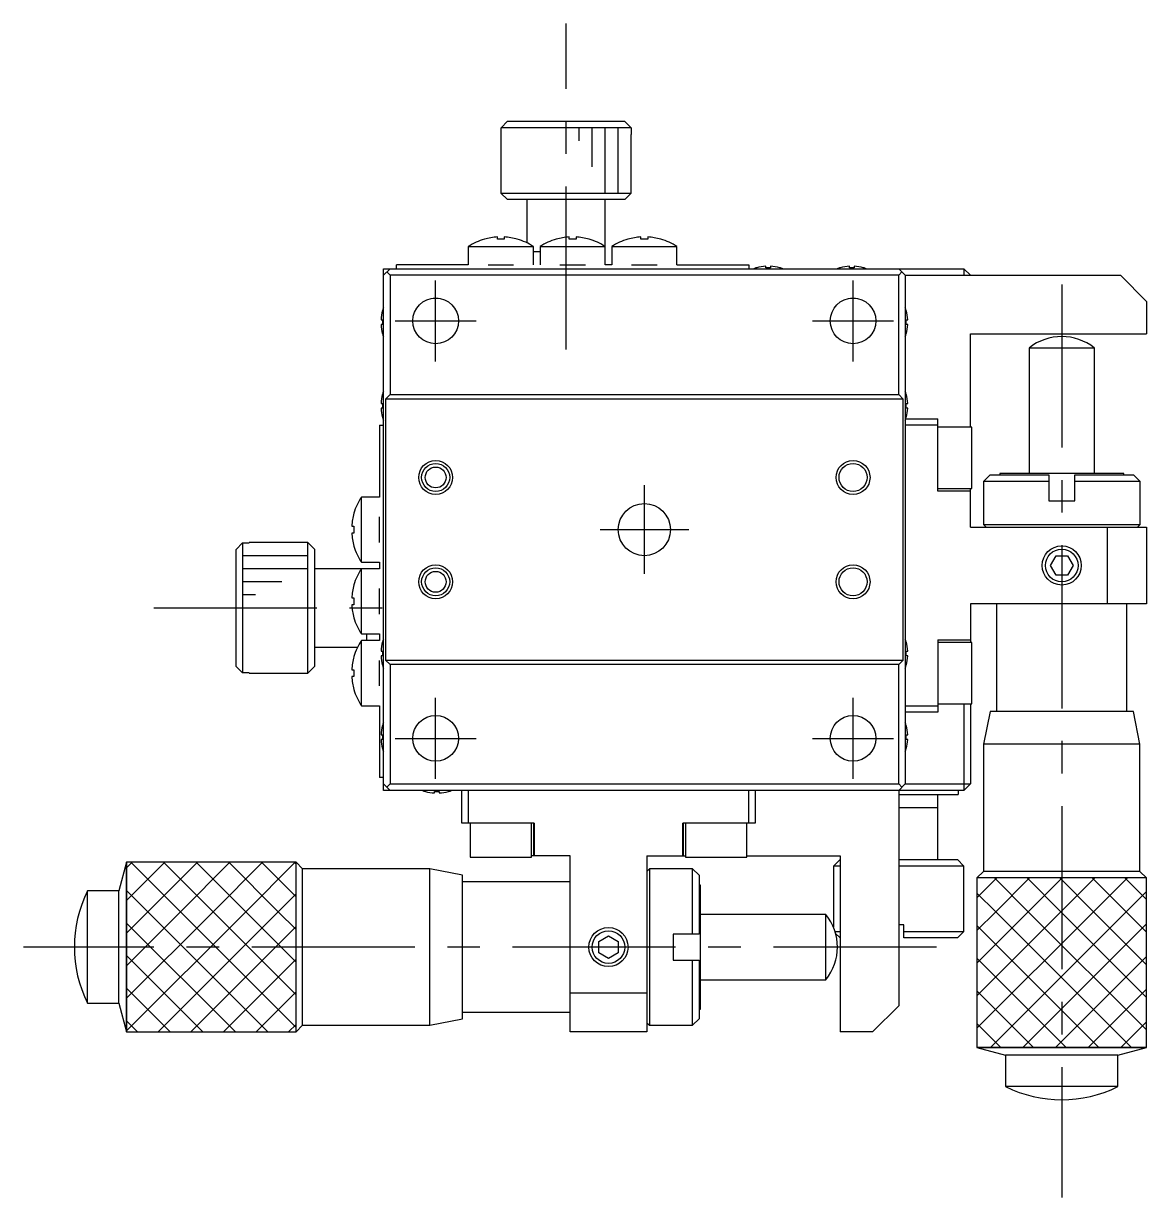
# Model space of a CAD drawing. Extents: x -214 to 398, y -1 to 455.
# Drawn here: x 311.5 to 397.6, y 191.5 to 281.5 of the extents above; entities that cross this region are included whole.
import ezdxf

# ---------------------------------------------------------------- set-up
doc = ezdxf.new("R2010")
doc.units = 0
doc.header["$LTSCALE"] = 10
doc.linetypes.add('CENTER', pattern=[2, 1.25, -0.25, 0.25, -0.25])
doc.layers.get('0').update_dxf_attribs({"linetype": 'CONTINUOUS'})
doc.layers.add('CENTER', color=1, linetype='CENTER')

msp = doc.modelspace()

# ---------------------------------------------------------------- linework, layer by layer
at = {"color": 7, "linetype": 'CONTINUOUS'}
for p, q in [((348.097967, 273.546626), (348.599754, 274.046626)), ((348.599754, 274.046626), (357.564128, 274.046626)), ((357.564128, 274.046626), (358.065916, 273.546626)), ((348.081941, 273.046626), (348.097967, 273.046626)), ((348.081941, 273.046626), (348.081941, 268.546626)), ((348.097967, 273.046626), (348.097967, 273.546626)), ((358.065916, 273.546626), (348.097967, 273.546626)), ((358.065916, 273.546626), (358.065916, 273.046626)), ((358.065916, 273.046626), (358.081941, 273.046626)), ((358.081941, 268.546626), (358.081941, 273.046626)), ((348.081941, 268.546626), (358.081941, 268.546626)), ((348.081941, 268.546626), (348.581941, 268.046626)), ((357.581941, 268.046626), (358.081941, 268.546626)), ((357.581941, 268.046626), (348.581941, 268.046626)), ((350.081941, 268.046626), (350.081941, 264.727755)), ((356.081941, 263.046626), (356.081941, 268.046626)), ((346.823352, 265.009206), (346.820008, 265.016062)), ((347.821941, 265.009206), (347.821941, 265.181578)), ((348.341941, 265.009206), (347.821941, 265.009206)), ((348.341941, 265.181578), (348.341941, 265.009206)), ((349.343874, 265.016062), (349.340531, 265.009206)), ((352.323352, 265.009206), (352.320008, 265.016062)), ((353.321941, 265.009206), (353.321941, 265.181578)), ((353.841941, 265.009206), (353.321941, 265.009206)), ((353.841941, 265.181578), (353.841941, 265.009206)), ((354.843874, 265.016062), (354.840531, 265.009206)), ((357.823352, 265.009206), (357.820008, 265.016062)), ((358.821941, 265.009206), (358.821941, 265.181578)), ((359.341941, 265.009206), (358.821941, 265.009206)), ((359.341941, 265.181578), (359.341941, 265.009206)), ((360.343874, 265.016062), (360.340531, 265.009206)), ((345.581941, 264.438283), (345.581941, 263.046626)), ((345.581941, 264.438283), (350.581941, 264.438283)), ((350.581941, 263.046626), (350.581941, 264.438283)), ((351.081941, 264.046626), (350.581941, 264.046626)), ((351.081941, 264.438283), (351.081941, 263.046626)), ((351.081941, 264.438283), (356.081941, 264.438283)), ((356.581941, 264.438283), (356.581941, 263.046626)), ((356.581941, 264.438283), (361.581941, 264.438283)), ((361.581941, 263.046626), (361.581941, 264.438283)), ((340.081941, 262.746626), (340.081941, 263.046626)), ((345.581941, 263.046626), (340.081941, 263.046626)), ((347.102145, 263.046626), (349.061737, 263.046626)), ((352.602145, 263.046626), (354.561737, 263.046626)), ((356.581941, 263.046626), (356.081941, 263.046626)), ((358.102145, 263.046626), (360.061737, 263.046626)), ((361.581941, 263.046626), (367.081941, 263.046626)), ((367.081941, 263.046626), (367.081941, 262.746626)), ((367.69558, 262.816147), (367.693325, 262.82077)), ((368.401941, 262.816147), (368.401941, 262.936485)), ((368.761941, 262.816147), (368.401941, 262.816147)), ((368.761941, 262.936485), (368.761941, 262.816147)), ((369.470557, 262.82077), (369.468303, 262.816147)), ((374.09558, 262.816147), (374.093325, 262.82077)), ((374.801941, 262.816147), (374.801941, 262.936485)), ((375.161941, 262.816147), (374.801941, 262.816147)), ((375.161941, 262.936485), (375.161941, 262.816147)), ((375.870557, 262.82077), (375.868303, 262.816147)), ((339.081941, 262.746626), (383.581941, 262.746626)), ((339.581941, 262.746626), (339.081941, 262.246626)), ((339.081941, 222.746626), (339.081941, 262.746626)), ((339.331941, 262.496626), (339.581941, 262.246626)), ((378.581941, 262.246626), (339.581941, 262.246626)), ((339.581941, 262.246626), (339.581941, 253.096626)), ((379.081941, 262.246626), (378.581941, 262.746626)), ((378.831941, 262.496626), (378.581941, 262.246626)), ((378.581941, 253.096626), (378.581941, 262.246626)), ((379.081941, 262.246626), (395.581941, 262.246626)), ((379.081941, 262.246626), (379.081941, 223.246626)), ((383.581941, 262.746626), (383.581941, 262.246626)), ((383.581941, 262.746626), (384.081941, 262.246626)), ((397.581941, 260.246626), (395.581941, 262.246626)), ((342.882188, 260.485188), (343.281695, 260.485188)), ((374.882188, 260.485188), (375.281695, 260.485188)), ((397.581941, 260.246626), (397.581941, 257.746626)), ((339.007797, 259.535242), (339.01242, 259.532987)), ((379.151463, 259.532987), (379.156085, 259.535242)), ((338.892082, 258.826626), (339.01242, 258.826626)), ((339.01242, 258.466626), (338.892082, 258.466626)), ((339.01242, 258.826626), (339.01242, 258.466626)), ((379.151463, 258.826626), (379.2718, 258.826626)), ((379.151463, 258.466626), (379.151463, 258.826626)), ((379.2718, 258.466626), (379.151463, 258.466626)), ((339.01242, 257.760264), (339.007797, 257.75801)), ((379.156085, 257.75801), (379.151463, 257.760264)), ((384.081941, 257.746626), (397.581941, 257.746626)), ((384.081941, 250.596626), (384.081941, 257.746626)), ((388.581945, 256.669117), (388.581945, 247.046626)), ((393.581937, 256.669117), (388.581945, 256.669117)), ((393.581937, 247.046626), (393.581937, 256.669117)), ((339.007797, 253.135242), (339.01242, 253.132987)), ((339.231941, 252.746626), (339.581941, 253.096626)), ((339.581941, 253.096626), (378.581941, 253.096626)), ((378.581941, 253.096626), (378.931941, 252.746626)), ((379.151463, 253.132987), (379.156085, 253.135242)), ((338.892082, 252.426626), (339.01242, 252.426626)), ((339.01242, 252.066626), (338.892082, 252.066626)), ((339.01242, 252.426626), (339.01242, 252.066626)), ((378.931941, 252.746626), (339.231941, 252.746626)), ((339.231941, 252.746626), (339.231941, 232.746626)), ((378.931941, 232.746626), (378.931941, 252.746626)), ((379.151463, 252.426626), (379.2718, 252.426626)), ((379.151463, 252.066626), (379.151463, 252.426626)), ((379.2718, 252.066626), (379.151463, 252.066626)), ((339.01242, 251.360264), (339.007797, 251.35801)), ((379.121678, 251.246626), (381.581941, 251.246626)), ((379.156085, 251.35801), (379.151463, 251.360264)), ((381.581941, 245.699098), (381.581941, 251.246626)), ((338.781941, 250.746626), (339.081941, 250.746626)), ((338.781941, 250.746626), (338.781941, 245.246626)), ((381.581941, 250.746626), (379.081941, 250.746626)), ((384.181941, 250.596626), (381.581941, 250.596626)), ((384.181941, 245.896626), (384.181941, 250.596626)), ((385.581941, 246.946626), (385.081941, 246.446626)), ((385.581941, 246.946626), (390.081941, 246.946626)), ((395.831941, 247.046626), (386.331941, 247.046626)), ((386.331941, 247.046626), (386.331941, 246.946645)), ((390.081941, 246.946626), (390.081941, 244.946626)), ((392.081941, 246.946626), (396.581941, 246.946626)), ((392.081941, 244.946626), (392.081941, 246.946626)), ((395.831941, 246.946645), (395.831941, 247.046626)), ((397.081941, 246.446626), (396.581941, 246.946626)), ((381.581941, 245.896626), (384.181941, 245.896626)), ((381.581941, 245.72847), (384.081941, 245.72847)), ((384.081941, 242.946626), (384.081941, 245.896626)), ((390.081941, 246.446626), (385.081941, 246.446626)), ((385.081941, 246.446626), (385.081941, 243.146626)), ((397.081941, 246.446626), (392.081941, 246.446626)), ((397.081941, 243.146626), (397.081941, 246.446626)), ((338.781941, 245.246626), (337.390284, 245.246626)), ((337.390284, 240.246626), (337.390284, 245.246626)), ((384.081941, 245.699098), (381.581941, 245.699098)), ((390.081941, 244.946626), (392.081941, 244.946626)), ((336.812506, 244.008559), (336.819361, 244.005215)), ((336.646989, 243.006626), (336.819361, 243.006626)), ((336.819361, 243.006626), (336.819361, 242.486626)), ((338.781941, 241.76683), (338.781941, 243.726422)), ((385.081941, 243.146626), (397.081941, 243.146626)), ((385.081941, 243.146626), (385.281941, 242.946626)), ((396.881941, 242.946626), (397.081941, 243.146626)), ((336.819361, 242.486626), (336.646989, 242.486626)), ((384.081941, 242.946626), (397.581941, 242.946626)), ((394.581941, 237.046626), (394.581941, 242.946626)), ((397.581941, 242.946626), (397.581941, 237.046626)), ((327.781941, 241.228813), (328.281941, 241.7306)), ((327.781941, 232.264439), (327.781941, 241.228813)), ((328.281941, 241.7306), (328.281941, 231.762651)), ((328.281941, 241.7306), (328.781941, 241.7306)), ((328.781941, 241.7306), (328.781941, 241.746626)), ((333.281941, 241.746626), (328.781941, 241.746626)), ((333.281941, 231.746626), (333.281941, 241.746626)), ((333.781941, 241.246626), (333.281941, 241.746626)), ((333.781941, 241.246626), (333.781941, 232.246626)), ((336.819361, 241.488036), (336.812506, 241.484693)), ((390.215916, 239.996626), (390.648929, 240.746626)), ((390.648929, 240.746626), (391.514954, 240.746626)), ((391.514954, 240.746626), (391.947967, 239.996626)), ((338.781941, 239.746626), (333.781941, 239.746626)), ((337.390284, 240.246626), (338.781941, 240.246626)), ((337.390284, 234.746626), (337.390284, 239.746626)), ((338.781941, 240.246626), (338.781941, 239.746626)), ((390.648929, 239.246626), (390.215916, 239.996626)), ((391.947967, 239.996626), (391.514954, 239.246626)), ((336.812506, 238.508559), (336.819361, 238.505215)), ((391.514954, 239.246626), (390.648929, 239.246626)), ((338.781941, 236.26683), (338.781941, 238.226422)), ((336.646989, 237.506626), (336.819361, 237.506626)), ((336.819361, 236.986626), (336.646989, 236.986626)), ((336.819361, 237.506626), (336.819361, 236.986626)), ((384.081941, 237.046626), (384.081941, 234.096626)), ((397.581941, 237.046626), (384.081941, 237.046626)), ((386.081941, 237.046626), (386.081941, 228.796626)), ((396.081941, 228.796626), (396.081941, 237.046626)), ((336.819361, 235.988036), (336.812506, 235.984693)), ((337.390284, 234.746626), (338.781941, 234.746626)), ((338.781941, 234.246626), (337.390284, 234.246626)), ((337.390284, 229.246626), (337.390284, 234.246626)), ((337.781941, 234.746626), (337.781941, 234.246626)), ((338.781941, 234.746626), (338.781941, 234.246626)), ((339.007797, 234.135242), (339.01242, 234.132987)), ((379.151463, 234.132987), (379.156085, 234.135242)), ((381.581941, 234.294154), (384.081941, 234.294154)), ((381.581941, 234.294154), (381.581941, 228.746626)), ((384.081941, 234.264781), (381.581941, 234.264781)), ((384.181941, 234.096626), (381.581941, 234.096626)), ((384.181941, 229.396626), (384.181941, 234.096626)), ((333.781941, 233.746626), (337.100813, 233.746626)), ((338.892082, 233.426626), (339.01242, 233.426626)), ((339.01242, 233.426626), (339.01242, 233.066626)), ((379.151463, 233.426626), (379.2718, 233.426626)), ((379.151463, 233.066626), (379.151463, 233.426626)), ((328.281941, 231.762651), (327.781941, 232.264439)), ((333.281941, 231.746626), (333.781941, 232.246626)), ((336.812506, 233.008559), (336.819361, 233.005215)), ((338.781941, 230.76683), (338.781941, 232.726422)), ((339.01242, 233.066626), (338.892082, 233.066626)), ((339.01242, 232.360264), (339.007797, 232.35801)), ((339.581941, 232.396626), (339.231941, 232.746626)), ((339.231941, 232.746626), (378.931941, 232.746626)), ((339.581941, 232.396626), (339.581941, 223.246626)), ((378.581941, 232.396626), (339.581941, 232.396626)), ((378.931941, 232.746626), (378.581941, 232.396626)), ((378.581941, 223.246626), (378.581941, 232.396626)), ((379.2718, 233.066626), (379.151463, 233.066626)), ((379.156085, 232.35801), (379.151463, 232.360264)), ((328.781941, 231.762651), (328.281941, 231.762651)), ((328.781941, 231.746626), (328.781941, 231.762651)), ((328.781941, 231.746626), (333.281941, 231.746626)), ((336.646989, 232.006626), (336.819361, 232.006626)), ((336.819361, 231.486626), (336.646989, 231.486626)), ((336.819361, 232.006626), (336.819361, 231.486626)), ((336.819361, 230.488036), (336.812506, 230.484693)), ((337.390284, 229.246626), (338.781941, 229.246626)), ((338.781941, 229.246626), (338.781941, 223.746626)), ((379.081941, 229.246626), (381.581941, 229.246626)), ((381.581941, 228.746626), (379.081941, 228.746626)), ((381.581941, 229.396626), (384.181941, 229.396626)), ((383.581941, 229.396626), (383.581941, 222.746626)), ((384.081941, 229.396626), (384.081941, 223.246626)), ((385.581944, 228.796626), (385.081945, 226.296627)), ((396.581938, 228.796626), (385.581944, 228.796626)), ((397.081937, 226.296627), (396.581938, 228.796626)), ((339.007797, 227.735242), (339.01242, 227.732987)), ((379.151463, 227.732987), (379.156085, 227.735242)), ((338.892082, 227.026626), (339.01242, 227.026626)), ((339.01242, 227.026626), (339.01242, 226.666626)), ((379.151463, 227.026626), (379.2718, 227.026626)), ((379.151463, 226.666626), (379.151463, 227.026626)), ((339.01242, 226.666626), (338.892082, 226.666626)), ((339.01242, 225.960264), (339.007797, 225.95801)), ((379.2718, 226.666626), (379.151463, 226.666626)), ((379.156085, 225.95801), (379.151463, 225.960264)), ((385.081945, 226.296627), (385.081945, 216.546622)), ((397.081937, 226.296627), (385.081945, 226.296627)), ((397.081937, 216.546622), (397.081937, 226.296627)), ((339.081941, 223.746626), (338.781941, 223.746626)), ((339.081941, 223.246626), (339.581941, 222.746626)), ((339.581941, 223.246626), (339.331941, 222.996626)), ((339.581941, 223.246626), (378.581941, 223.246626)), ((378.581941, 223.246626), (378.831941, 222.996626)), ((378.581941, 222.746626), (379.081941, 223.246626)), ((379.081941, 223.246626), (384.081941, 223.246626)), ((383.581941, 222.746626), (384.081941, 223.246626)), ((383.581941, 222.746626), (339.081941, 222.746626)), ((342.293325, 222.672482), (342.29558, 222.677104)), ((343.001941, 222.677104), (343.361941, 222.677104)), ((343.001941, 222.556767), (343.001941, 222.677104)), ((343.361941, 222.677104), (343.361941, 222.556767)), ((344.068303, 222.677104), (344.070557, 222.672482)), ((345.081941, 220.246626), (345.081941, 222.746626)), ((345.581941, 222.746626), (345.581941, 220.246626)), ((367.081941, 220.246626), (367.081941, 222.746626)), ((367.581941, 222.746626), (367.581941, 220.246626)), ((378.581941, 222.746626), (378.581941, 206.246626)), ((378.581941, 222.446626), (383.131941, 222.446626)), ((381.581941, 217.446626), (381.581941, 222.446626)), ((383.131941, 222.746626), (383.131941, 222.446626)), ((378.581941, 221.446626), (381.581941, 221.446626)), ((350.629469, 220.246626), (345.081941, 220.246626)), ((345.731941, 220.246626), (345.731941, 217.646626)), ((350.431941, 217.646626), (350.431941, 220.246626)), ((350.600097, 217.746626), (350.600097, 220.246626)), ((350.629469, 220.246626), (350.629469, 217.746626)), ((362.034414, 217.746626), (362.034414, 220.246626)), ((367.581941, 220.246626), (362.034414, 220.246626)), ((362.063786, 220.246626), (362.063786, 217.746626)), ((362.231941, 220.246626), (362.231941, 217.646626)), ((366.931941, 217.646626), (366.931941, 220.246626)), ((319.381934, 217.246625), (318.792446, 215.046626)), ((332.381935, 217.246625), (319.381934, 217.246625)), ((319.381934, 204.246627), (319.381934, 217.246625)), ((332.381935, 217.246625), (319.381934, 217.246625)), ((319.381934, 217.246625), (319.381934, 204.246627)), ((332.881937, 216.746622), (332.381935, 217.246625)), ((332.381935, 204.246627), (332.381935, 217.246625)), ((332.381935, 204.246627), (332.381935, 217.246625)), ((345.731941, 217.646626), (350.431941, 217.646626)), ((353.381941, 217.746626), (350.431941, 217.746626)), ((353.381941, 204.246626), (353.381941, 217.746626)), ((359.281941, 217.746626), (362.231941, 217.746626)), ((359.281941, 217.746626), (359.281941, 204.246626)), ((362.231941, 217.646626), (366.931941, 217.646626)), ((366.931941, 217.746626), (374.081941, 217.746626)), ((374.081941, 217.446626), (373.581941, 216.946626)), ((374.081941, 216.946626), (373.581941, 216.946626)), ((373.581941, 216.946626), (373.581941, 212.266471)), ((374.081941, 217.746626), (374.081941, 204.246626)), ((378.581941, 217.446626), (383.081941, 217.446626)), ((383.581941, 216.946626), (378.581941, 216.946626)), ((383.581941, 216.946626), (383.081941, 217.446626)), ((383.581941, 211.946626), (383.581941, 216.946626)), ((342.631942, 216.746622), (332.881937, 216.746622)), ((332.881937, 204.74663), (332.881937, 216.746622)), ((345.131941, 216.246623), (342.631942, 216.746622)), ((342.631942, 204.74663), (342.631942, 216.746622)), ((345.131941, 205.246629), (345.131941, 216.246623)), ((359.481941, 216.746626), (359.281941, 216.546626)), ((359.481941, 216.746626), (359.481941, 204.746626)), ((362.781941, 216.746626), (359.481941, 216.746626)), ((362.781941, 211.746626), (362.781941, 216.746626)), ((363.281941, 216.246626), (362.781941, 216.746626)), ((363.281941, 216.246626), (363.281941, 211.746626)), ((385.081945, 216.546622), (384.581942, 216.04662)), ((384.581942, 216.04662), (384.581942, 203.046619)), ((397.58194, 216.04662), (384.581942, 216.04662)), ((384.581942, 216.04662), (384.581942, 203.046619)), ((397.58194, 216.04662), (384.581942, 216.04662)), ((397.081937, 216.546622), (385.081945, 216.546622)), ((397.58194, 216.04662), (397.081937, 216.546622)), ((397.58194, 203.046619), (397.58194, 216.04662)), ((397.58194, 203.046619), (397.58194, 216.04662)), ((353.381941, 215.746626), (345.131941, 215.746626)), ((363.381941, 215.496626), (363.281961, 215.496626)), ((363.381941, 205.996626), (363.381941, 215.496626)), ((318.792446, 215.046626), (316.381935, 215.046626)), ((316.381935, 206.446626), (316.381935, 215.046626)), ((318.792446, 206.446626), (318.792446, 215.046626)), ((373.004432, 213.246622), (363.381941, 213.246622)), ((373.004432, 208.24663), (373.004432, 213.246622)), ((378.981941, 212.446626), (378.581941, 212.446626)), ((378.981941, 211.446626), (378.981941, 212.446626)), ((355.581941, 211.179638), (356.331941, 211.612651)), ((356.331941, 211.612651), (357.081941, 211.179638)), ((361.281941, 211.746626), (361.281941, 209.746626)), ((363.281941, 211.746626), (361.281941, 211.746626)), ((373.697689, 211.946626), (374.081941, 211.946626)), ((373.745259, 211.783308), (374.081941, 211.446626)), ((378.981941, 211.946626), (383.581941, 211.946626)), ((383.081941, 211.446626), (383.581941, 211.946626)), ((355.581941, 210.313613), (355.581941, 211.179638)), ((357.081941, 211.179638), (357.081941, 210.313613)), ((383.081941, 211.446626), (378.981941, 211.446626)), ((356.331941, 209.8806), (355.581941, 210.313613)), ((357.081941, 210.313613), (356.331941, 209.8806)), ((361.281941, 209.746626), (363.281941, 209.746626)), ((362.781941, 204.746626), (362.781941, 209.746626)), ((363.281941, 209.746626), (363.281941, 205.246626)), ((363.381941, 208.24663), (373.004432, 208.24663)), ((353.381941, 207.246626), (359.281941, 207.246626)), ((316.381935, 206.446626), (318.792446, 206.446626)), ((318.792446, 206.446626), (319.381934, 204.246627)), ((376.581941, 204.246626), (378.581941, 206.246626)), ((342.631942, 204.74663), (345.131941, 205.246629)), ((345.131941, 205.746626), (353.381941, 205.746626)), ((362.781941, 204.746626), (363.281941, 205.246626)), ((363.281961, 205.996626), (363.381941, 205.996626)), ((332.381935, 204.246627), (332.881937, 204.74663)), ((332.881937, 204.74663), (342.631942, 204.74663)), ((359.281941, 204.946626), (359.481941, 204.746626)), ((359.481941, 204.746626), (362.781941, 204.746626)), ((319.381934, 204.246627), (332.381935, 204.246627)), ((319.381934, 204.246627), (332.381935, 204.246627)), ((359.281941, 204.246626), (353.381941, 204.246626)), ((376.581941, 204.246626), (374.081941, 204.246626)), ((384.581942, 203.046619), (386.781941, 202.457131)), ((397.58194, 203.046619), (384.581942, 203.046619)), ((384.581942, 203.046619), (397.58194, 203.046619)), ((395.381941, 202.457131), (397.58194, 203.046619)), ((386.781941, 202.457131), (386.781941, 200.04662)), ((395.381941, 202.457131), (386.781941, 202.457131)), ((395.381941, 200.04662), (395.381941, 202.457131)), ((395.381941, 200.04662), (386.781941, 200.04662))]:
    msp.add_line(p, q, dxfattribs=at)
at = {"color": 3, "linetype": 'CONTINUOUS'}
for p, q in [((354.081941, 272.546626), (354.081941, 273.546626)), ((355.081941, 270.546626), (355.081941, 273.546626)), ((356.081941, 268.546626), (356.081941, 273.546626)), ((357.081941, 268.546626), (357.081941, 273.546626)), ((333.281941, 240.746626), (328.281941, 240.746626)), ((333.281941, 239.746626), (328.281941, 239.746626)), ((331.281941, 238.746626), (328.281941, 238.746626)), ((329.281941, 237.746626), (328.281941, 237.746626)), ((319.381934, 216.81725), (319.811309, 217.246625)), ((319.381934, 214.31725), (322.311309, 217.246625)), ((319.724815, 217.246625), (323.518062, 213.453378)), ((321.018062, 213.453378), (324.811309, 217.246625)), ((322.224815, 217.246625), (326.018062, 213.453378)), ((323.518062, 213.453378), (327.311309, 217.246625)), ((324.724815, 217.246625), (328.518062, 213.453378)), ((326.018062, 213.453378), (329.811309, 217.246625)), ((327.224815, 217.246625), (331.018062, 213.453378)), ((328.518062, 213.453378), (332.311309, 217.246625)), ((329.724815, 217.246625), (332.381935, 214.589504)), ((332.224815, 217.246625), (332.381935, 217.089504)), ((384.581942, 214.517258), (386.111304, 216.04662)), ((385.92482, 216.04662), (388.518062, 213.453378)), ((386.018062, 213.453378), (388.611304, 216.04662)), ((388.42482, 216.04662), (391.018062, 213.453378)), ((388.518062, 213.453378), (391.111304, 216.04662)), ((390.92482, 216.04662), (393.518062, 213.453378)), ((391.018062, 213.453378), (393.611304, 216.04662)), ((393.42482, 216.04662), (396.018062, 213.453378)), ((393.518062, 213.453378), (396.111304, 216.04662)), ((395.92482, 216.04662), (397.58194, 214.389499)), ((319.381934, 215.089505), (321.018062, 213.453378)), ((331.018062, 213.453378), (332.381935, 214.817251)), ((384.581942, 214.889497), (386.018062, 213.453378)), ((396.018062, 213.453378), (397.58194, 215.017256)), ((319.381934, 211.81725), (321.018062, 213.453378)), ((319.381934, 209.31725), (323.518062, 213.453378)), ((319.381934, 206.81725), (326.018062, 213.453378)), ((319.381934, 204.31725), (328.518062, 213.453378)), ((321.018062, 213.453378), (330.224813, 204.246627)), ((321.811311, 204.246627), (331.018062, 213.453378)), ((323.518062, 213.453378), (332.381935, 204.589504)), ((326.018062, 213.453378), (332.381935, 207.089504)), ((328.518062, 213.453378), (332.381935, 209.589504)), ((331.018062, 213.453378), (332.381935, 212.089504)), ((384.581942, 212.017258), (386.018062, 213.453378)), ((384.581942, 209.517258), (388.518062, 213.453378)), ((384.581942, 207.017258), (391.018062, 213.453378)), ((384.581942, 204.517258), (393.518062, 213.453378)), ((385.611303, 203.046619), (396.018062, 213.453378)), ((386.018062, 213.453378), (396.424821, 203.046619)), ((388.518062, 213.453378), (397.58194, 204.389499)), ((391.018062, 213.453378), (397.58194, 206.889499)), ((393.518062, 213.453378), (397.58194, 209.389499)), ((396.018062, 213.453378), (397.58194, 211.889499)), ((319.381934, 212.589505), (327.724813, 204.246627)), ((388.111303, 203.046619), (397.58194, 212.517256)), ((324.311311, 204.246627), (332.381935, 212.317251)), ((384.581942, 212.389497), (393.924821, 203.046619)), ((319.381934, 210.089505), (325.224813, 204.246627)), ((326.811311, 204.246627), (332.381935, 209.817251)), ((384.581942, 209.889497), (391.424821, 203.046619)), ((390.611303, 203.046619), (397.58194, 210.017256)), ((319.381934, 207.589505), (322.724813, 204.246627)), ((329.311311, 204.246627), (332.381935, 207.317251)), ((384.581942, 207.389497), (388.924821, 203.046619)), ((393.111303, 203.046619), (397.58194, 207.517256)), ((319.381934, 205.089505), (320.224813, 204.246627)), ((331.811311, 204.246627), (332.381935, 204.817251)), ((384.581942, 204.889497), (386.424821, 203.046619)), ((395.611303, 203.046619), (397.58194, 205.017256))]:
    msp.add_line(p, q, dxfattribs=at)
at = {"color": 7, "linetype": 'CONTINUOUS'}
for centre, radius in [((343.081941, 258.746626), 1.75), ((375.081941, 258.746626), 1.75), ((343.081941, 246.746626), 1.075), ((343.081941, 246.746626), 0.8), ((375.081941, 246.746626), 1.075), ((359.081941, 242.746626), 2), ((391.081941, 239.996626), 1.25), ((343.081941, 238.746626), 1.075), ((343.081941, 238.746626), 0.8), ((375.081941, 238.746626), 1.075), ((343.081941, 226.746626), 1.75), ((375.081941, 226.746626), 1.75), ((356.331941, 210.746626), 1.25)]:
    msp.add_circle(centre, radius, dxfattribs=at)
at = {"color": 3, "linetype": 'CONTINUOUS'}
for centre, radius in [((343.081941, 246.746626), 1.3), ((375.081941, 246.746626), 1.3), ((391.081941, 239.996626), 1.5), ((343.081941, 238.746626), 1.3), ((375.081941, 238.746626), 1.3), ((356.331941, 210.746626), 1.5)]:
    msp.add_circle(centre, radius, dxfattribs=at)
at = {"color": 7, "linetype": 'CONTINUOUS'}
for centre, radius, start, end in [((348.081941, 260.696626), 4.5, 106.285843, 123.748989), ((348.081941, 260.696626), 4.492483, 93.317816, 106.26943), ((348.081941, 260.696626), 4.492483, 73.73057, 86.682184), ((348.081941, 260.696626), 4.5, 56.251011, 73.714157), ((353.581941, 260.696626), 4.5, 106.285843, 123.748989), ((353.581941, 260.696626), 4.492483, 93.317816, 106.26943), ((353.581941, 260.696626), 4.492483, 73.73057, 86.682184), ((353.581941, 260.696626), 4.5, 56.251011, 73.714157), ((359.081941, 260.696626), 4.5, 106.285843, 123.748989), ((359.081941, 260.696626), 4.492483, 93.317816, 106.26943), ((359.081941, 260.696626), 4.492483, 73.73057, 86.682184), ((359.081941, 260.696626), 4.5, 56.251011, 73.714157), ((368.581941, 259.746626), 3.2, 106.122533, 110.364135), ((368.581941, 259.746626), 3.194933, 93.229709, 106.106712), ((368.581941, 259.746626), 3.194933, 73.893288, 86.770291), ((368.581941, 259.746626), 3.2, 69.635865, 73.877467), ((374.981941, 259.746626), 3.2, 106.122533, 110.364135), ((374.981941, 259.746626), 3.194933, 93.229709, 106.106712), ((374.981941, 259.746626), 3.194933, 73.893288, 86.770291), ((374.981941, 259.746626), 3.2, 69.635865, 73.877467), ((342.081941, 258.646626), 3.194933, 163.893288, 176.770291), ((342.081941, 258.646626), 3.2, 159.635865, 163.877467), ((376.081941, 258.646626), 3.2, 16.122533, 20.364135), ((376.081941, 258.646626), 3.194933, 3.229709, 16.106712), ((342.081941, 258.646626), 3.194933, 183.229709, 196.106712), ((376.081941, 258.646626), 3.194933, 343.893288, 356.770291), ((342.081941, 258.646626), 3.2, 196.122533, 200.364135), ((376.081941, 258.646626), 3.2, 339.635865, 343.877467), ((391.081944, 253.546621), 3.999997, 51.317827, 128.682205), ((342.081941, 252.246626), 3.194933, 163.893288, 176.770291), ((342.081941, 252.246626), 3.2, 159.635865, 163.877467), ((376.081941, 252.246626), 3.2, 16.122533, 20.364135), ((376.081941, 252.246626), 3.194933, 3.229709, 16.106712), ((342.081941, 252.246626), 3.194933, 183.229709, 196.106712), ((376.081941, 252.246626), 3.194933, 343.893288, 356.770291), ((342.081941, 252.246626), 3.2, 196.122533, 200.364135), ((376.081941, 252.246626), 3.2, 339.635865, 343.877467), ((341.131941, 242.746626), 4.5, 146.251011, 163.714157), ((341.131941, 242.746626), 4.492483, 163.73057, 176.682184), ((341.131941, 242.746626), 4.492483, 183.317816, 196.26943), ((341.131941, 242.746626), 4.5, 196.285843, 213.748989), ((341.131941, 237.246626), 4.5, 146.251011, 163.714157), ((341.131941, 237.246626), 4.492483, 163.73057, 176.682184), ((341.131941, 237.246626), 4.492483, 183.317816, 196.26943), ((341.131941, 237.246626), 4.5, 196.285843, 213.748989), ((341.131941, 231.746626), 4.5, 146.251011, 163.714157), ((342.081941, 233.246626), 3.194933, 163.893288, 176.770291), ((342.081941, 233.246626), 3.2, 159.635865, 163.877467), ((376.081941, 233.246626), 3.2, 16.122533, 20.364135), ((376.081941, 233.246626), 3.194933, 3.229709, 16.106712), ((341.131941, 231.746626), 4.492483, 163.73057, 176.682184), ((342.081941, 233.246626), 3.194933, 183.229709, 196.106712), ((342.081941, 233.246626), 3.2, 196.122533, 200.364135), ((376.081941, 233.246626), 3.2, 339.635865, 343.877467), ((376.081941, 233.246626), 3.194933, 343.893288, 356.770291), ((341.131941, 231.746626), 4.492483, 183.317816, 196.26943), ((341.131941, 231.746626), 4.5, 196.285843, 213.748989), ((342.081941, 226.846626), 3.194933, 163.893288, 176.770291), ((342.081941, 226.846626), 3.2, 159.635865, 163.877467), ((376.081941, 226.846626), 3.2, 16.122533, 20.364135), ((376.081941, 226.846626), 3.194933, 3.229709, 16.106712), ((342.081941, 226.846626), 3.194933, 183.229709, 196.106712), ((342.081941, 226.846626), 3.2, 196.122533, 200.364135), ((376.081941, 226.846626), 3.2, 339.635865, 343.877467), ((376.081941, 226.846626), 3.194933, 343.893288, 356.770291), ((343.181941, 225.746626), 3.2, 249.635865, 253.877467), ((343.181941, 225.746626), 3.194933, 253.893288, 266.770291), ((343.181941, 225.746626), 3.194933, 273.229709, 286.106712), ((343.181941, 225.746626), 3.2, 286.122533, 290.364135), ((325.126936, 210.746623), 9.745001, 153.816202, 206.183785), ((369.881937, 210.746623), 3.999997, 321.317827, 38.682205), ((391.081944, 208.79162), 9.745001, 243.816202, 296.183785)]:
    msp.add_arc(centre, radius, start, end, dxfattribs=at)
at = {"layer": 'CENTER', "color": 1, "linetype": 'CENTER'}
for p, q in [((353.081941, 256.546622), (353.081941, 281.546622)), ((343.081941, 255.646626), (343.081941, 261.846626)), ((375.081941, 255.646626), (375.081941, 261.846626)), ((391.081941, 261.546622), (391.081941, 191.546622)), ((339.981941, 258.746626), (346.181941, 258.746626)), ((371.981941, 258.746626), (378.181941, 258.746626)), ((359.081941, 239.346626), (359.081941, 246.146626)), ((355.681941, 242.746626), (362.481941, 242.746626)), ((321.481938, 236.746626), (341.481938, 236.746626)), ((343.081941, 223.646626), (343.081941, 229.846626)), ((375.081941, 223.646626), (375.081941, 229.846626)), ((339.981941, 226.746626), (346.181941, 226.746626)), ((371.981941, 226.746626), (378.181941, 226.746626)), ((378.581941, 218.446626), (378.581941, 210.446626)), ((381.481938, 210.746626), (311.481938, 210.746626))]:
    msp.add_line(p, q, dxfattribs=at)

doc.saveas('drawing.dxf')
